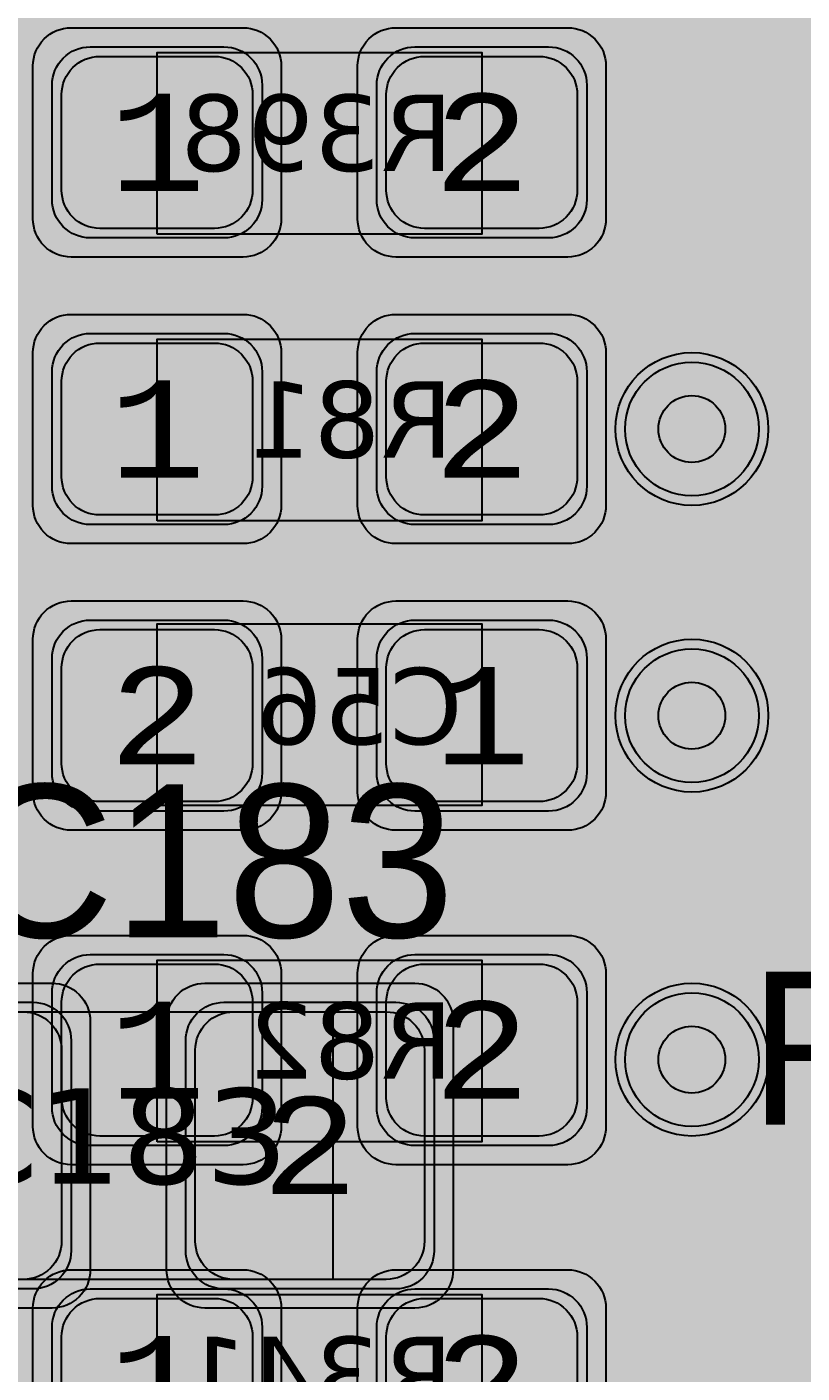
# Model space of a CAD drawing. Extents: x -28 to 199, y -61 to 255.
# Drawn here: x 157.22 to 161.28, y 141.56 to 148.6 of the extents above; entities that cross this region are included whole.
import ezdxf
from ezdxf.enums import TextEntityAlignment as Align

# ---------------------------------------------------------------- set-up
doc = ezdxf.new("R2010")
doc.units = 0
doc.header["$MEASUREMENT"] = 0
for name, color, linetype in [('ASSEMBLY_OUTLINES_BTM', 191, 'CONTINUOUS'), ('ASSEMBLY_OUTLINES_TOP', 102, 'CONTINUOUS'), ('ASSEMBLY_PART_NUMBERS_BTM', 191, 'CONTINUOUS'), ('ASSEMBLY_PART_NUMBERS_TOP', 102, 'CONTINUOUS'), ('ASSEMBLY_REF_DES_BTM', 191, 'CONTINUOUS'), ('ASSEMBLY_REF_DES_TOP', 102, 'CONTINUOUS'), ('DRILL_DRAWING', 21, 'CONTINUOUS'), ('GENERATED_SILKSCREEN_BTM', 255, 'CONTINUOUS'), ('GENERATED_SILKSCREEN_TOP', 140, 'CONTINUOUS'), ('PART_PADS_SMD_BTM', 10, 'CONTINUOUS'), ('PART_PADS_SMD_TOP', 150, 'CONTINUOUS'), ('PIN_NUMBERS_BTM', 8, 'CONTINUOUS'), ('PIN_NUMBERS_TOP', 8, 'CONTINUOUS'), ('PLACEMENT_OUTLINES_BTM', 222, 'CONTINUOUS'), ('PLACEMENT_OUTLINES_TOP', 130, 'CONTINUOUS'), ('PLANE_SHAPES_LAYER_2', 230, 'CONTINUOUS'), ('PLANE_SHAPES_LAYER_3', 81, 'CONTINUOUS'), ('SILKSCREEN_OUTLINES_BTM', 211, 'CONTINUOUS'), ('SILKSCREEN_OUTLINES_TOP', 150, 'CONTINUOUS'), ('SILKSCREEN_REF_DES_TOP', 150, 'CONTINUOUS'), ('SOLDERMASK_PADS_BTM', 12, 'CONTINUOUS'), ('SOLDERMASK_PADS_TOP', 180, 'CONTINUOUS'), ('SOLDERPASTE_PADS_BTM', 12, 'CONTINUOUS'), ('SOLDERPASTE_PADS_TOP', 180, 'CONTINUOUS'), ('TRACES_LAYER_BOTTOM', 10, 'CONTINUOUS'), ('TRACES_LAYER_TOP', 150, 'CONTINUOUS'), ('VIA_HOLES_LAYER_2', 30, 'CONTINUOUS'), ('VIA_HOLES_LAYER_3', 30, 'CONTINUOUS'), ('VIA_HOLES_LAYER_BOTTOM', 30, 'CONTINUOUS'), ('VIA_HOLES_LAYER_TOP', 30, 'CONTINUOUS'), ('VIA_PADS_LAYER_2', 230, 'CONTINUOUS'), ('VIA_PADS_LAYER_3', 81, 'CONTINUOUS'), ('VIA_PADS_LAYER_BOTTOM', 10, 'CONTINUOUS'), ('VIA_PADS_LAYER_TOP', 150, 'CONTINUOUS')]:
    doc.layers.add(name, color=color, linetype=linetype)
doc.styles.add('COURIER_NEW', font='COUR.TTF')
doc.styles.add('VERDANA', font='verdana.TTF')
doc.styles.add('VERIBEST_GERBER_0', font='txt')

msp = doc.modelspace()

# ---------------------------------------------------------------- hatches: boundary and pattern name
at = {"layer": 'PLANE_SHAPES_LAYER_2'}
h = msp.add_hatch(color=256, dxfattribs=at)
h.paths.add_polyline_path([(169.5, 129.25), (149.5, 129.25), (142.25, 122), (142.25, 90.5), (147.5, 90.5), (147.5, 80), (154, 80), (154, 69.25), (131.75, 69.25), (131.75, 73.25), (121.25, 73.25), (121.25, 81), (110.5, 81), (110.5, 125.75), (106.5, 125.75), (106.5, 128.75), (93.5, 128.75), (93.5, 120.25), (91.75, 120.25), (91.75, 121.5), (80, 121.5), (80, 118.25), (73.25, 118.25), (73.25, 124.5), (67.5, 124.5), (67.5, 128), (57.75, 128), (57.75, 120.25), (55.25, 120.25), (55.25, 121.5), (47.5, 121.5), (47.5, 119), (35, 119), (35, 134.75), (32.75, 134.75), (32.75, 159.75), (29.25, 159.75), (29.25, 175.25), (22.5, 175.25), (22.5, 195.25), (17.25, 195.25), (17.25, 198), (22.5, 198), (22.5, 216.5), (40.25, 216.5), (40.25, 235.5), (54.5, 235.5), (54.5, 254), (87.25, 254), (87.25, 236.25), (86.25, 236.25), (86.25, 228.75), (81, 228.75), (81, 218.75), (95.25, 218.75), (95.25, 194.5), (87, 194.5), (87, 172), (131.1, 172), (131.1, 208.75), (115.5, 208.75), (115.5, 213.75), (106.75, 213.75), (106.75, 218.75), (110.25, 222.25), (110.25, 226.25), (142.5, 226.25), (142.5, 221.5), (160.5, 221.5), (160.5, 240.75), (169.5, 240.75)])
h.paths.add_polyline_path([(35.5, 149.5), (41.75, 149.5), (41.75, 152), (39.25, 152), (39.25, 154), (37.75, 154), (37.75, 152), (35.5, 152)], flags=16)
h.paths.add_polyline_path([(37.5, 125.75), (37.5, 128.75), (42.75, 128.75), (42.75, 125.75)], flags=16)
h.paths.add_polyline_path([(52, 127.75), (52, 130.75), (54.25, 130.75), (54.25, 127.75)], flags=16)
h.paths.add_polyline_path([(50.75, 219.5), (50.75, 226.5), (71.75, 226.5), (71.75, 219.5)], flags=16)
h.paths.add_polyline_path([(66.5, 150.75), (66.5, 177.5), (72.25, 177.5), (72.25, 150.75)], flags=16)
h.paths.add_polyline_path([(47.25, 185.25), (73, 185.25), (73, 188.25), (70.25, 188.25), (70.25, 191), (47.25, 191)], flags=16)
h.paths.add_polyline_path([(84.5, 208), (84.5, 212.75), (85, 212.75), (85, 208)], flags=16)
h.paths.add_polyline_path([(61.5, 137.25), (87.75, 137.25), (87.75, 140.5), (84.75, 140.5), (84.75, 143), (61.5, 143)], flags=16)
h.paths.add_polyline_path([(88.75, 127), (88.75, 130), (91, 130), (91, 127)], flags=16)
h.paths.add_polyline_path([(85.5, 130.25), (85.5, 132.5), (91, 132.5), (91, 130.25)], flags=16)
h.paths.add_polyline_path([(108.75, 142.25), (135.75, 142.25), (135.75, 145.75), (132.25, 145.75), (132.25, 149), (108.75, 149)], flags=16)
h.paths.add_polyline_path([(114.25, 126.75), (140.75, 126.75), (140.75, 129.75), (137.25, 129.75), (137.25, 133), (114.25, 133)], flags=16)
h.paths.add_polyline_path([(155.25, 180.25), (166.25, 180.25), (166.25, 186.25), (152.25, 186.25), (152.25, 183), (155.25, 183)], flags=16)
at = {"layer": 'PLANE_SHAPES_LAYER_3'}
h = msp.add_hatch(color=256, dxfattribs=at)
h.paths.add_polyline_path([(169.5, 129.25), (149.5, 129.25), (142.25, 122), (142.25, 90.5), (147.5, 90.5), (147.5, 80), (154, 80), (154, 69.25), (131.75, 69.25), (131.75, 73.25), (121.25, 73.25), (121.25, 81), (110.5, 81), (110.5, 125.75), (106.5, 125.75), (106.5, 128.75), (93.5, 128.75), (93.5, 120.25), (91.75, 120.25), (91.75, 121.5), (80, 121.5), (80, 118.25), (73.25, 118.25), (73.25, 124.5), (67.5, 124.5), (67.5, 127.75), (58.25, 127.75), (58.25, 130.25), (88.75, 130.25), (88.75, 127), (91, 127), (91, 132.5), (55, 132.5), (55, 131.25), (52, 131.25), (52, 127.75), (55, 127.75), (55, 127.25), (57.75, 127.25), (57.75, 120.25), (55.25, 120.25), (55.25, 121.5), (47.5, 121.5), (47.5, 119), (35, 119), (35, 134.75), (32.75, 134.75), (32.75, 159.75), (29.25, 159.75), (29.25, 175.25), (22.5, 175.25), (22.5, 195.25), (17.25, 195.25), (17.25, 198), (22.5, 198), (22.5, 216.5), (40.25, 216.5), (40.25, 235.5), (54.5, 235.5), (54.5, 254), (87.25, 254), (87.25, 236.25), (86.25, 236.25), (86.25, 228.75), (81, 228.75), (81, 218.75), (95.25, 218.75), (95.25, 194.5), (87, 194.5), (87, 172), (131.1, 172), (131.1, 208.75), (115.5, 208.75), (115.5, 213.75), (106.75, 213.75), (106.75, 218.75), (110.25, 222.25), (110.25, 226.25), (142.5, 226.25), (142.5, 221.5), (160.5, 221.5), (160.5, 240.75), (169.5, 240.75)])
h.paths.add_polyline_path([(35.5, 149.5), (41.75, 149.5), (41.75, 152), (39.25, 152), (39.25, 154), (37.75, 154), (37.75, 152), (35.5, 152)], flags=16)
h.paths.add_polyline_path([(37.5, 125.75), (37.5, 128.75), (42.75, 128.75), (42.75, 125.75)], flags=16)
h.paths.add_polyline_path([(50.75, 219.5), (50.75, 226.5), (71.75, 226.5), (71.75, 219.5)], flags=16)
h.paths.add_polyline_path([(66.5, 150.75), (66.5, 177.5), (72.25, 177.5), (72.25, 150.75)], flags=16)
h.paths.add_polyline_path([(47.25, 185.25), (73, 185.25), (73, 188.25), (70.25, 188.25), (70.25, 191), (47.25, 191)], flags=16)
h.paths.add_polyline_path([(84.5, 208), (84.5, 212.75), (85, 212.75), (85, 208)], flags=16)
h.paths.add_polyline_path([(61.5, 137.25), (87.75, 137.25), (87.75, 140.5), (84.75, 140.5), (84.75, 143), (61.5, 143)], flags=16)
h.paths.add_polyline_path([(108.75, 142.25), (135.75, 142.25), (135.75, 145.75), (132.25, 145.75), (132.25, 149), (108.75, 149)], flags=16)
h.paths.add_polyline_path([(114.25, 126.75), (140.75, 126.75), (140.75, 129.75), (137.25, 129.75), (137.25, 133), (114.25, 133)], flags=16)
h.paths.add_polyline_path([(155.25, 180.25), (166.25, 180.25), (166.25, 186.25), (152.25, 186.25), (152.25, 183), (155.25, 183)], flags=16)
at = {"layer": 'VIA_HOLES_LAYER_2'}
h = msp.add_hatch(color=256, dxfattribs=at)
edge = h.paths.add_edge_path()
edge.add_arc((160.7, 146.5), 0.175, 0, 360)
h = msp.add_hatch(color=256, dxfattribs=at)
edge = h.paths.add_edge_path()
edge.add_arc((160.7, 145), 0.175, 0, 360)
h = msp.add_hatch(color=256, dxfattribs=at)
edge = h.paths.add_edge_path()
edge.add_arc((160.7, 143.2), 0.175, 0, 360)
at = {"layer": 'VIA_HOLES_LAYER_3'}
h = msp.add_hatch(color=256, dxfattribs=at)
edge = h.paths.add_edge_path()
edge.add_arc((160.7, 146.5), 0.175, 0, 360)
h = msp.add_hatch(color=256, dxfattribs=at)
edge = h.paths.add_edge_path()
edge.add_arc((160.7, 145), 0.175, 0, 360)
h = msp.add_hatch(color=256, dxfattribs=at)
edge = h.paths.add_edge_path()
edge.add_arc((160.7, 143.2), 0.175, 0, 360)
at = {"layer": 'VIA_HOLES_LAYER_BOTTOM'}
h = msp.add_hatch(color=256, dxfattribs=at)
edge = h.paths.add_edge_path()
edge.add_arc((160.7, 146.5), 0.175, 0, 360)
h = msp.add_hatch(color=256, dxfattribs=at)
edge = h.paths.add_edge_path()
edge.add_arc((160.7, 145), 0.175, 0, 360)
h = msp.add_hatch(color=256, dxfattribs=at)
edge = h.paths.add_edge_path()
edge.add_arc((160.7, 143.2), 0.175, 0, 360)
at = {"layer": 'VIA_HOLES_LAYER_TOP'}
h = msp.add_hatch(color=256, dxfattribs=at)
edge = h.paths.add_edge_path()
edge.add_arc((160.7, 146.5), 0.175, 0, 360)
h = msp.add_hatch(color=256, dxfattribs=at)
edge = h.paths.add_edge_path()
edge.add_arc((160.7, 145), 0.175, 0, 360)
h = msp.add_hatch(color=256, dxfattribs=at)
edge = h.paths.add_edge_path()
edge.add_arc((160.7, 143.2), 0.175, 0, 360)

# ---------------------------------------------------------------- linework, layer by layer
at = {"layer": 'ASSEMBLY_OUTLINES_BTM'}
for points in [[(157.9, 147.52), (157.9, 148.47), (159.6, 148.47), (159.6, 147.52)], [(157.9, 146.02), (157.9, 146.97), (159.6, 146.97), (159.6, 146.02)], [(157.9, 144.53), (157.9, 145.48), (159.6, 145.48), (159.6, 144.53)], [(157.9, 142.77), (157.9, 143.72), (159.6, 143.72), (159.6, 142.77)], [(157.9, 141.02), (157.9, 141.97), (159.6, 141.97), (159.6, 141.02)]]:
    msp.add_lwpolyline(points, close=True, dxfattribs=at)
at = {"layer": 'ASSEMBLY_OUTLINES_TOP'}
msp.add_lwpolyline([(156.67, 142.05), (156.67, 143.45), (158.82, 143.45), (158.82, 142.05)], close=True, dxfattribs=at)
at = {"layer": 'GENERATED_SILKSCREEN_BTM', "const_width": 0.15}
for points in [[(159.033844, 148.470005, 1.1642e-05), (159.033836, 148.469995), (158.466164, 148.469995, 1.1642e-05), (158.466156, 148.470005), (159.033844, 148.470005)], [(159.042098, 147.519995), (158.457902, 147.519995, 1.22306e-05), (158.457911, 147.520005), (159.042089, 147.520005, 1.22306e-05), (159.042098, 147.519995)], [(159.033844, 146.970005, 1.1642e-05), (159.033836, 146.969995), (158.466164, 146.969995, 1.1642e-05), (158.466156, 146.970005), (159.033844, 146.970005)], [(159.042098, 146.019995), (158.457902, 146.019995, 1.22306e-05), (158.457911, 146.020005), (159.042089, 146.020005, 1.22306e-05), (159.042098, 146.019995)], [(159.042098, 145.480005, 1.22306e-05), (159.042089, 145.479995), (158.457911, 145.479995, 1.22306e-05), (158.457902, 145.480005), (159.042098, 145.480005)], [(159.033844, 144.529995), (158.466156, 144.529995, 1.1642e-05), (158.466164, 144.530005), (159.033836, 144.530005, 1.1642e-05), (159.033844, 144.529995)], [(159.033844, 143.720005, 1.1642e-05), (159.033836, 143.719995), (158.466164, 143.719995, 1.1642e-05), (158.466156, 143.720005), (159.033844, 143.720005)], [(159.042098, 142.769995), (158.457902, 142.769995, 1.22306e-05), (158.457911, 142.770005), (159.042089, 142.770005, 1.22306e-05), (159.042098, 142.769995)], [(159.033844, 141.970005, 1.1642e-05), (159.033836, 141.969995), (158.466164, 141.969995, 1.1642e-05), (158.466156, 141.970005), (159.033844, 141.970005)]]:
    msp.add_lwpolyline(points, format="xyb", dxfattribs=at)
for points in [[(161.3508, 144.6232), (161.2164, 144.5136), (161.2132, 144.5096), (161.2116, 144.5032), (161.2124, 144.4984), (161.214, 144.4944), (161.2164, 144.4912), (161.2204, 144.488), (161.2244, 144.4856), (161.2284, 144.4848), (161.2324, 144.4848), (161.2356, 144.4872), (161.3668, 144.5936)], [(161.354, 144.624), (161.3508, 144.6232)], [(161.354, 144.2952), (161.3516, 144.2944), (161.2164, 144.1856), (161.2156, 144.1832), (161.214, 144.1824), (161.2132, 144.1816), (161.2132, 144.18), (161.2116, 144.1744), (161.2108, 144.172), (161.2108, 143.952), (161.2116, 143.948), (161.2132, 143.9448), (161.214, 143.9416), (161.2164, 143.9392), (161.3508, 143.8296), (161.3548, 143.828)], [(161.7492, 144.164), (161.7492, 143.96), (161.626, 143.8592), (161.3676, 143.8592), (161.2428, 143.96), (161.2428, 144.164), (161.3676, 144.2656), (161.626, 144.2656), (161.7492, 144.164)]]:
    msp.add_lwpolyline(points, dxfattribs=at)
at = {"layer": 'GENERATED_SILKSCREEN_TOP', "const_width": 0.15}
for points in [[(157.8776, 143.8592), (157.8712, 143.8576), (157.868, 143.8544), (157.8656, 143.8488), (157.8648, 143.8424), (157.8656, 143.8368), (157.868, 143.8312), (157.8712, 143.8272), (157.8776, 143.8264), (158.1896, 143.8264), (158.1952, 143.8272), (158.2, 143.8312), (158.2024, 143.8368), (158.2032, 143.8424), (158.2024, 143.8488), (158.2, 143.8544), (158.1952, 143.8576), (158.1896, 143.8592), (158.0488, 143.8592), (158.0488, 144.6104), (158.048, 144.616), (158.0456, 144.62), (158.0416, 144.6224), (158.036, 144.6232), (158.032, 144.624), (158.028, 144.624), (158.0248, 144.6224), (158.0216, 144.6192), (157.8656, 144.4), (157.8632, 144.3944), (157.8632, 144.3888), (157.8656, 144.384), (157.8696, 144.38), (157.8744, 144.3768), (157.88, 144.3752), (157.8832, 144.3752), (157.8856, 144.376), (157.8896, 144.3808), (158.0176, 144.56), (158.0176, 143.8592), (157.8776, 143.8592)], [(157.0144, 144.5136), (157.1496, 144.6232), (157.152, 144.624), (157.1544, 144.6248), (157.1552, 144.6256), (157.1584, 144.6264), (157.428, 144.6264), (157.432, 144.6256), (157.4336, 144.6248), (157.436, 144.624), (157.4384, 144.6232), (157.5736, 144.5136), (157.5768, 144.5096), (157.5784, 144.5032), (157.5776, 144.4984), (157.576, 144.4944), (157.5736, 144.4912), (157.5696, 144.488), (157.5656, 144.4856), (157.5616, 144.4848), (157.5576, 144.4848), (157.5544, 144.4872), (157.4224, 144.5936), (157.164, 144.5936), (157.0408, 144.4928)], [(159.0272, 144.3312), (159.0016, 144.2544), (159.0272, 144.1776), (159.0272, 144.1752), (159.028, 144.172), (159.028, 143.9248), (159.028, 143.9224), (159.0272, 143.92), (159.0264, 143.9168), (159.0232, 143.9136), (158.9432, 143.8312), (158.94, 143.828), (158.9352, 143.8272), (158.932, 143.8264), (158.6384, 143.8264), (158.636, 143.8264), (158.6336, 143.8272), (158.6304, 143.828), (158.6272, 143.8312), (158.5472, 143.9136), (158.544, 143.9168), (158.5424, 143.92), (158.5424, 143.9248), (158.5424, 144.172), (158.5424, 144.1752), (158.5424, 144.1768), (158.5432, 144.1776), (158.5688, 144.2544), (158.5432, 144.3312), (158.5424, 144.332), (158.5424, 144.3368), (158.5424, 144.5288), (158.5424, 144.532), (158.544, 144.536), (158.5472, 144.54), (158.6272, 144.6224), (158.6304, 144.6248), (158.6336, 144.6256), (158.636, 144.6264), (158.6384, 144.6264), (158.932, 144.6264), (158.9352, 144.6256), (158.94, 144.6248), (158.9432, 144.6224), (159.0232, 144.54), (159.0264, 144.5352), (159.0272, 144.532), (159.028, 144.5288), (159.028, 144.3368), (159.028, 144.3336), (159.0272, 144.332), (159.0272, 144.3312)], [(159.3808, 143.8296), (159.2456, 143.9392), (159.2416, 143.9432), (159.2408, 143.948), (159.2416, 143.9536), (159.2448, 143.9592), (159.2488, 143.9632), (159.2536, 143.9664), (159.2592, 143.9672), (159.2648, 143.9656), (159.3952, 143.8592), (159.6536, 143.8592), (159.7784, 143.96), (159.7784, 144.1088), (159.6552, 144.2104), (159.5224, 144.2104), (159.516, 144.212), (159.512, 144.2152), (159.5096, 144.2208), (159.5088, 144.2264), (159.5096, 144.232), (159.512, 144.2368), (159.516, 144.2408), (159.5224, 144.2424), (159.6552, 144.2424), (159.7784, 144.344), (159.7784, 144.4928), (159.6536, 144.5936), (159.3952, 144.5936), (159.2648, 144.4872), (159.2592, 144.4856), (159.2536, 144.4864), (159.2488, 144.4888), (159.2448, 144.4936), (159.2416, 144.4984), (159.2408, 144.504), (159.2416, 144.5096), (159.2456, 144.5136), (159.3808, 144.6232), (159.3832, 144.624), (159.3856, 144.6248), (159.3864, 144.6256), (159.3896, 144.6264), (159.6592, 144.6264), (159.6632, 144.6256), (159.6648, 144.6248), (159.6672, 144.624), (159.6696, 144.6232), (159.8048, 144.5136), (159.8072, 144.5096), (159.808, 144.5064), (159.8096, 144.504), (159.8104, 144.5008), (159.8104, 144.336), (159.8096, 144.3336), (159.808, 144.328), (159.8072, 144.324), (159.8048, 144.3224), (159.6872, 144.2264), (159.8048, 144.1304), (159.8056, 144.1288), (159.8072, 144.1272), (159.808, 144.1264), (159.808, 144.1248), (159.8096, 144.1192), (159.8104, 144.1168), (159.8104, 143.952), (159.8096, 143.948), (159.808, 143.9448), (159.8072, 143.9416), (159.8048, 143.9392), (159.6696, 143.8296), (159.6664, 143.828), (159.6656, 143.8272), (159.6632, 143.8272), (159.6624, 143.8264), (159.6616, 143.8264), (159.6592, 143.8264), (159.3896, 143.8264), (159.3864, 143.8272), (159.3832, 143.828), (159.3808, 143.8296)], [(158.5744, 144.52), (158.5744, 144.3384), (158.596, 144.2696), (158.9728, 144.2696), (158.996, 144.3384), (158.996, 144.52), (158.9248, 144.5936), (158.6464, 144.5936), (158.5744, 144.52)], [(158.5744, 144.1688), (158.5744, 143.932), (158.6464, 143.8592), (158.9248, 143.8592), (158.996, 143.932), (158.996, 144.1688), (158.9728, 144.2376), (158.596, 144.2376), (158.5744, 144.1688)], [(157.1496, 143.8296), (157.0152, 143.9392)], [(157.0408, 143.96), (157.164, 143.8592), (157.4224, 143.8592), (157.5544, 143.9656), (157.5576, 143.9672), (157.5616, 143.968), (157.5656, 143.9672), (157.5696, 143.9648), (157.5736, 143.9616), (157.576, 143.9576), (157.5776, 143.9528), (157.5784, 143.948), (157.5768, 143.9432), (157.5736, 143.9392), (157.4384, 143.8296), (157.4352, 143.828), (157.4344, 143.8272), (157.432, 143.8272), (157.4312, 143.8264), (157.4304, 143.8264), (157.428, 143.8264), (157.1584, 143.8264), (157.1552, 143.8272), (157.152, 143.828), (157.1496, 143.8296)], [(161.1404, 143.6136), (161.5228, 143.6136), (161.6476, 143.5128), (161.6476, 143.364), (161.5228, 143.2624), (161.1404, 143.2624), (161.1404, 143.6136)]]:
    msp.add_lwpolyline(points, dxfattribs=at)
for points in [[(161.527599, 143.646395), (161.124401, 143.646395), (161.117202, 143.644795), (161.112404, 143.640796), (161.108405, 143.635998), (161.106805, 143.630399), (161.106805, 143.323023, 2.02835e-05), (161.106795, 143.323056), (161.106795, 143.630401), (161.108395, 143.636001, -0.1845275533), (161.108397, 143.636004), (161.112396, 143.640803, -0.0710678116), (161.112397, 143.640804), (161.117196, 143.644803, -0.1845275525), (161.117199, 143.644805), (161.124399, 143.646405, -0.0990195136), (161.124401, 143.646405), (161.527599, 143.646405, -0.0990195136)], [(158.019515, 143.450005, 1.10969e-05), (158.019508, 143.449995), (157.480492, 143.449995, 1.10969e-05), (157.480485, 143.450005), (158.019515, 143.450005)], [(161.516396, 143.230395), (161.140405, 143.230395), (161.140405, 142.862399), (161.138805, 142.855999, -0.1622776602), (161.138804, 142.855996), (161.134804, 142.851996, -0.1622776602), (161.134801, 142.851995), (161.129202, 142.849595, -0.1454891681), (161.129199, 142.849595), (161.122801, 142.848795, -0.0954145731), (161.122799, 142.848795), (161.117199, 142.849595, -0.1845275516), (161.117196, 142.849597), (161.112401, 142.851995, -0.2617450022), (161.112396, 142.851996), (161.108396, 142.855996, -0.1622776602), (161.108395, 142.855999), (161.106795, 142.862399), (161.106795, 143.076944, 2.02835e-05), (161.106805, 143.076977), (161.106805, 142.862401), (161.108404, 142.856004), (161.112404, 142.852004, -0.0710678119), (161.112405, 142.852003), (161.1172, 142.849605, -0.049388989), (161.117201, 142.849605), (161.1228, 142.848805), (161.129198, 142.849605), (161.134796, 142.852004), (161.138796, 142.856004), (161.140395, 142.862401), (161.140395, 143.2304, -0.4142135624), (161.1404, 143.230405), (161.516399, 143.230405, -0.361543564)], [(158.019515, 142.049995), (157.480485, 142.049995, 1.10969e-05), (157.480492, 142.050005), (158.019508, 142.050005, 1.10969e-05), (158.019515, 142.049995)]]:
    msp.add_lwpolyline(points, format="xyb", dxfattribs=at)
at = {"layer": 'PART_PADS_SMD_BTM'}
for points in [[(157.35, 148.3, -0.4142135624), (157.55, 148.5), (158.25, 148.5, -0.4142135624), (158.45, 148.3), (158.45, 147.7, -0.4142135624), (158.25, 147.5), (157.55, 147.5, -0.4142135624), (157.35, 147.7)], [(159.05, 148.3, -0.4142135624), (159.25, 148.5), (159.95, 148.5, -0.4142135624), (160.15, 148.3), (160.15, 147.7, -0.4142135624), (159.95, 147.5), (159.25, 147.5, -0.4142135624), (159.05, 147.7)], [(157.35, 146.8, -0.4142135624), (157.55, 147), (158.25, 147, -0.4142135624), (158.45, 146.8), (158.45, 146.2, -0.4142135624), (158.25, 146), (157.55, 146, -0.4142135624), (157.35, 146.2)], [(159.05, 146.8, -0.4142135624), (159.25, 147), (159.95, 147, -0.4142135624), (160.15, 146.8), (160.15, 146.2, -0.4142135624), (159.95, 146), (159.25, 146, -0.4142135624), (159.05, 146.2)], [(158.45, 144.7, -0.4142135624), (158.25, 144.5), (157.55, 144.5, -0.4142135624), (157.35, 144.7), (157.35, 145.3, -0.4142135624), (157.55, 145.5), (158.25, 145.5, -0.4142135624), (158.45, 145.3)], [(160.15, 144.7, -0.4142135624), (159.95, 144.5), (159.25, 144.5, -0.4142135624), (159.05, 144.7), (159.05, 145.3, -0.4142135624), (159.25, 145.5), (159.95, 145.5, -0.4142135624), (160.15, 145.3)], [(157.35, 143.55, -0.4142135624), (157.55, 143.75), (158.25, 143.75, -0.4142135624), (158.45, 143.55), (158.45, 142.95, -0.4142135624), (158.25, 142.75), (157.55, 142.75, -0.4142135624), (157.35, 142.95)], [(159.05, 143.55, -0.4142135624), (159.25, 143.75), (159.95, 143.75, -0.4142135624), (160.15, 143.55), (160.15, 142.95, -0.4142135624), (159.95, 142.75), (159.25, 142.75, -0.4142135624), (159.05, 142.95)], [(157.35, 141.8, -0.4142135624), (157.55, 142), (158.25, 142, -0.4142135624), (158.45, 141.8), (158.45, 141.2, -0.4142135624), (158.25, 141), (157.55, 141, -0.4142135624), (157.35, 141.2)], [(159.05, 141.8, -0.4142135624), (159.25, 142), (159.95, 142, -0.4142135624), (160.15, 141.8), (160.15, 141.2, -0.4142135624), (159.95, 141), (159.25, 141, -0.4142135624), (159.05, 141.2)]]:
    msp.add_lwpolyline(points, format="xyb", close=True, dxfattribs=at)
at = {"layer": 'PART_PADS_SMD_TOP'}
for points in [[(156.35, 142, -0.4142135624), (156.15, 142.2), (156.15, 143.3, -0.4142135624), (156.35, 143.5), (157.25, 143.5, -0.4142135624), (157.45, 143.3), (157.45, 142.2, -0.4142135624), (157.25, 142)], [(158.25, 142, -0.4142135624), (158.05, 142.2), (158.05, 143.3, -0.4142135624), (158.25, 143.5), (159.15, 143.5, -0.4142135624), (159.35, 143.3), (159.35, 142.2, -0.4142135624), (159.15, 142)]]:
    msp.add_lwpolyline(points, format="xyb", close=True, dxfattribs=at)
at = {"layer": 'PLACEMENT_OUTLINES_BTM'}
for points in [[(157.9, 147.52), (157.9, 148.47), (159.6, 148.47), (159.6, 147.52)], [(157.9, 146.02), (157.9, 146.97), (159.6, 146.97), (159.6, 146.02)], [(157.9, 144.53), (157.9, 145.48), (159.6, 145.48), (159.6, 144.53)], [(157.9, 142.77), (157.9, 143.72), (159.6, 143.72), (159.6, 142.77)], [(157.9, 141.02), (157.9, 141.97), (159.6, 141.97), (159.6, 141.02)]]:
    msp.add_lwpolyline(points, close=True, dxfattribs=at)
at = {"layer": 'PLACEMENT_OUTLINES_TOP'}
msp.add_lwpolyline([(156.67, 142.05), (156.67, 143.45), (158.82, 143.45), (158.82, 142.05)], close=True, dxfattribs=at)
at = {"layer": 'SILKSCREEN_OUTLINES_BTM'}
for points in [[(157.9, 147.52), (157.9, 148.47), (159.6, 148.47), (159.6, 147.52)], [(157.9, 146.02), (157.9, 146.97), (159.6, 146.97), (159.6, 146.02)], [(157.9, 144.53), (157.9, 145.48), (159.6, 145.48), (159.6, 144.53)], [(157.9, 142.77), (157.9, 143.72), (159.6, 143.72), (159.6, 142.77)], [(157.9, 141.02), (157.9, 141.97), (159.6, 141.97), (159.6, 141.02)]]:
    msp.add_lwpolyline(points, close=True, dxfattribs=at)
at = {"layer": 'SILKSCREEN_OUTLINES_TOP'}
msp.add_lwpolyline([(156.67, 142.05), (156.67, 143.45), (158.82, 143.45), (158.82, 142.05)], close=True, dxfattribs=at)
at = {"layer": 'SOLDERMASK_PADS_BTM'}
for points in [[(157.25, 148.4, -0.4142135624), (157.45, 148.6), (158.35, 148.6, -0.4142135624), (158.55, 148.4), (158.55, 147.6, -0.4142135624), (158.35, 147.4), (157.45, 147.4, -0.4142135624), (157.25, 147.6)], [(158.95, 148.4, -0.4142135624), (159.15, 148.6), (160.05, 148.6, -0.4142135624), (160.25, 148.4), (160.25, 147.6, -0.4142135624), (160.05, 147.4), (159.15, 147.4, -0.4142135624), (158.95, 147.6)], [(157.25, 146.9, -0.4142135624), (157.45, 147.1), (158.35, 147.1, -0.4142135624), (158.55, 146.9), (158.55, 146.1, -0.4142135624), (158.35, 145.9), (157.45, 145.9, -0.4142135624), (157.25, 146.1)], [(158.95, 146.9, -0.4142135624), (159.15, 147.1), (160.05, 147.1, -0.4142135624), (160.25, 146.9), (160.25, 146.1, -0.4142135624), (160.05, 145.9), (159.15, 145.9, -0.4142135624), (158.95, 146.1)], [(158.55, 144.6, -0.4142135624), (158.35, 144.4), (157.45, 144.4, -0.4142135624), (157.25, 144.6), (157.25, 145.4, -0.4142135624), (157.45, 145.6), (158.35, 145.6, -0.4142135624), (158.55, 145.4)], [(160.25, 144.6, -0.4142135624), (160.05, 144.4), (159.15, 144.4, -0.4142135624), (158.95, 144.6), (158.95, 145.4, -0.4142135624), (159.15, 145.6), (160.05, 145.6, -0.4142135624), (160.25, 145.4)], [(157.25, 143.65, -0.4142135624), (157.45, 143.85), (158.35, 143.85, -0.4142135624), (158.55, 143.65), (158.55, 142.85, -0.4142135624), (158.35, 142.65), (157.45, 142.65, -0.4142135624), (157.25, 142.85)], [(158.95, 143.65, -0.4142135624), (159.15, 143.85), (160.05, 143.85, -0.4142135624), (160.25, 143.65), (160.25, 142.85, -0.4142135624), (160.05, 142.65), (159.15, 142.65, -0.4142135624), (158.95, 142.85)], [(157.25, 141.9, -0.4142135624), (157.45, 142.1), (158.35, 142.1, -0.4142135624), (158.55, 141.9), (158.55, 141.1, -0.4142135624), (158.35, 140.9), (157.45, 140.9, -0.4142135624), (157.25, 141.1)], [(158.95, 141.9, -0.4142135624), (159.15, 142.1), (160.05, 142.1, -0.4142135624), (160.25, 141.9), (160.25, 141.1, -0.4142135624), (160.05, 140.9), (159.15, 140.9, -0.4142135624), (158.95, 141.1)]]:
    msp.add_lwpolyline(points, format="xyb", close=True, dxfattribs=at)
at = {"layer": 'SOLDERMASK_PADS_TOP'}
for points in [[(156.25, 141.9, -0.4142135624), (156.05, 142.1), (156.05, 143.4, -0.4142135624), (156.25, 143.6), (157.35, 143.6, -0.4142135624), (157.55, 143.4), (157.55, 142.1, -0.4142135624), (157.35, 141.9)], [(158.15, 141.9, -0.4142135624), (157.95, 142.1), (157.95, 143.4, -0.4142135624), (158.15, 143.6), (159.25, 143.6, -0.4142135624), (159.45, 143.4), (159.45, 142.1, -0.4142135624), (159.25, 141.9)]]:
    msp.add_lwpolyline(points, format="xyb", close=True, dxfattribs=at)
at = {"layer": 'SOLDERPASTE_PADS_BTM'}
for points in [[(157.4, 148.25, -0.4142135624), (157.6, 148.45), (158.2, 148.45, -0.4142135624), (158.4, 148.25), (158.4, 147.75, -0.4142135624), (158.2, 147.55), (157.6, 147.55, -0.4142135624), (157.4, 147.75)], [(159.1, 148.25, -0.4142135624), (159.3, 148.45), (159.9, 148.45, -0.4142135624), (160.1, 148.25), (160.1, 147.75, -0.4142135624), (159.9, 147.55), (159.3, 147.55, -0.4142135624), (159.1, 147.75)], [(157.4, 146.75, -0.4142135624), (157.6, 146.95), (158.2, 146.95, -0.4142135624), (158.4, 146.75), (158.4, 146.25, -0.4142135624), (158.2, 146.05), (157.6, 146.05, -0.4142135624), (157.4, 146.25)], [(159.1, 146.75, -0.4142135624), (159.3, 146.95), (159.9, 146.95, -0.4142135624), (160.1, 146.75), (160.1, 146.25, -0.4142135624), (159.9, 146.05), (159.3, 146.05, -0.4142135624), (159.1, 146.25)], [(158.4, 144.75, -0.4142135624), (158.2, 144.55), (157.6, 144.55, -0.4142135624), (157.4, 144.75), (157.4, 145.25, -0.4142135624), (157.6, 145.45), (158.2, 145.45, -0.4142135624), (158.4, 145.25)], [(160.1, 144.75, -0.4142135624), (159.9, 144.55), (159.3, 144.55, -0.4142135624), (159.1, 144.75), (159.1, 145.25, -0.4142135624), (159.3, 145.45), (159.9, 145.45, -0.4142135624), (160.1, 145.25)], [(157.4, 143.5, -0.4142135624), (157.6, 143.7), (158.2, 143.7, -0.4142135624), (158.4, 143.5), (158.4, 143, -0.4142135624), (158.2, 142.8), (157.6, 142.8, -0.4142135624), (157.4, 143)], [(159.1, 143.5, -0.4142135624), (159.3, 143.7), (159.9, 143.7, -0.4142135624), (160.1, 143.5), (160.1, 143, -0.4142135624), (159.9, 142.8), (159.3, 142.8, -0.4142135624), (159.1, 143)], [(157.4, 141.75, -0.4142135624), (157.6, 141.95), (158.2, 141.95, -0.4142135624), (158.4, 141.75), (158.4, 141.25, -0.4142135624), (158.2, 141.05), (157.6, 141.05, -0.4142135624), (157.4, 141.25)], [(159.1, 141.75, -0.4142135624), (159.3, 141.95), (159.9, 141.95, -0.4142135624), (160.1, 141.75), (160.1, 141.25, -0.4142135624), (159.9, 141.05), (159.3, 141.05, -0.4142135624), (159.1, 141.25)]]:
    msp.add_lwpolyline(points, format="xyb", close=True, dxfattribs=at)
at = {"layer": 'SOLDERPASTE_PADS_TOP'}
for points in [[(156.4, 142.05, -0.4142135624), (156.2, 142.25), (156.2, 143.25, -0.4142135624), (156.4, 143.45), (157.2, 143.45, -0.4142135624), (157.4, 143.25), (157.4, 142.25, -0.4142135624), (157.2, 142.05)], [(158.3, 142.05, -0.4142135624), (158.1, 142.25), (158.1, 143.25, -0.4142135624), (158.3, 143.45), (159.1, 143.45, -0.4142135624), (159.3, 143.25), (159.3, 142.25, -0.4142135624), (159.1, 142.05)]]:
    msp.add_lwpolyline(points, format="xyb", close=True, dxfattribs=at)
at = {"layer": 'TRACES_LAYER_BOTTOM', "const_width": 0.35}
for points in [[(156.25, 153.9), (156.25, 153.85), (162.15, 147.95), (162.15, 139.5)], [(156.85, 150), (156.9, 150), (157.9, 149), (157.9, 148)], [(157.9, 148), (157.85, 148), (157.212709, 147.362709), (156.074709, 147.362709), (155.752, 147.04), (154.7, 147.04)], [(159.6, 140), (160.986365, 140), (161.526591, 140.540226), (161.526591, 146.966397), (160.492988, 148), (159.6, 148)], [(157.9, 146.5), (157.073, 146.5), (156.343, 145.77), (154.7, 145.77)], [(160.7, 146.5), (159.6, 146.5)], [(156.2, 144.5), (156.573, 144.5), (157.073, 145), (157.9, 145)], [(160.7, 145), (159.6, 145)], [(157.9, 143.25), (157.073, 143.25), (157.053, 143.23), (154.7, 143.23)], [(160.7, 143.2), (160.65, 143.25), (159.6, 143.25)], [(154.7, 141.96), (156.21312, 141.96), (156.67312, 141.5), (157.9, 141.5)], [(157.9, 141.5), (157.9, 140)], [(159.6, 141.5), (160.427, 141.5), (160.7, 141.227), (160.7, 141)]]:
    msp.add_lwpolyline(points, dxfattribs=at)
at = {"layer": 'TRACES_LAYER_TOP'}
for points, const_width in [([(160.7, 143.2), (160.25, 142.75)], 0.254), ([(160.25, 142.75), (158.7, 142.75)], 0.35), ([(160.396788, 142), (156.425, 138.028212), (156.425, 134.125), (154.75, 132.45), (154.75, 132.4)], 0.35), ([(162.15, 142), (160.396788, 142)], 0.254)]:
    msp.add_lwpolyline(points, dxfattribs=dict(at, const_width=const_width))
at = {"layer": 'VIA_HOLES_LAYER_2'}
for centre in [(160.7, 146.5), (160.7, 145), (160.7, 143.2)]:
    msp.add_circle(centre, 0.175, dxfattribs=at)
at = {"layer": 'VIA_HOLES_LAYER_3'}
for centre in [(160.7, 146.5), (160.7, 145), (160.7, 143.2)]:
    msp.add_circle(centre, 0.175, dxfattribs=at)
at = {"layer": 'VIA_HOLES_LAYER_BOTTOM'}
for centre in [(160.7, 146.5), (160.7, 145), (160.7, 143.2)]:
    msp.add_circle(centre, 0.175, dxfattribs=at)
at = {"layer": 'VIA_HOLES_LAYER_TOP'}
for centre in [(160.7, 146.5), (160.7, 145), (160.7, 143.2)]:
    msp.add_circle(centre, 0.175, dxfattribs=at)
at = {"layer": 'VIA_PADS_LAYER_2'}
for centre in [(160.7, 146.5), (160.7, 145), (160.7, 143.2)]:
    msp.add_circle(centre, 0.4, dxfattribs=at)
at = {"layer": 'VIA_PADS_LAYER_3'}
for centre in [(160.7, 146.5), (160.7, 145), (160.7, 143.2)]:
    msp.add_circle(centre, 0.4, dxfattribs=at)
at = {"layer": 'VIA_PADS_LAYER_BOTTOM'}
for centre in [(160.7, 146.5), (160.7, 145), (160.7, 143.2)]:
    msp.add_circle(centre, 0.35, dxfattribs=at)
at = {"layer": 'VIA_PADS_LAYER_TOP'}
for centre in [(160.7, 146.5), (160.7, 145), (160.7, 143.2)]:
    msp.add_circle(centre, 0.35, dxfattribs=at)

# ---------------------------------------------------------------- texts
at = {"layer": 'ASSEMBLY_PART_NUMBERS_BTM', "style": 'VERIBEST_GERBER_0', "text_generation_flag": 2}
for s, p in [('ERJ-3GEY0R00V', (156.46, 160)), ('MMZ1608A182B', (158.79, 154.75))]:
    msp.add_text(s, height=2.032, rotation=90, dxfattribs=at).set_placement(p, align=Align.TOP_LEFT)
for s, p in [('ERJ-3EKF2052V', (158.75, 150.54)), ('ERJ-3GEY0R00V', (158.75, 149.04)), ('ERJ-3EKF2700V', (165, 147.04)), ('ERJ-3GEY0R00V', (158.75, 145.79)), ('ERJ-3EKF6200V', (164.75, 144.96)), ('ERJ-3EKF1022V', (158.75, 144.04)), ('CL10B104KB8SFNC', (158.75, 142.46))]:
    msp.add_text(s, height=2.032, dxfattribs=at).set_placement(p, align=Align.TOP_LEFT)
at = {"layer": 'ASSEMBLY_PART_NUMBERS_TOP', "style": 'VERIBEST_GERBER_0'}
msp.add_text('ERJ-3EKF10R7V', height=2.032, rotation=270, dxfattribs=at).set_placement((157.79, 150.25), align=Align.TOP_LEFT)
for s, p in [('ERJ-3EKF1022V', (152.25, 147.21)), ('CL21B106KOQNNNE', (146.5, 145.29)), ('CL21B225KOFNNNE', (148.25, 145.21)), ('ERJ-3EKF3403V', (152.25, 145.04)), ('TLV3701QDBVRG4Q1', (152.25, 143.71))]:
    msp.add_text(s, height=2.032, dxfattribs=at).set_placement(p, align=Align.TOP_LEFT)
at = {"layer": 'ASSEMBLY_REF_DES_BTM', "style": 'VERDANA', "text_generation_flag": 2}
for s, p in [('R398', (159.45, 148.25)), ('R81', (159.45, 146.75)), ('C56', (159.5, 145.25)), ('R82', (159.45, 143.5)), ('R341', (159.45, 141.75))]:
    msp.add_text(s, height=0.4, dxfattribs=at).set_placement(p, align=Align.TOP_LEFT)
at = {"layer": 'ASSEMBLY_REF_DES_TOP', "style": 'VERDANA'}
msp.add_text('C183', height=0.5, dxfattribs=at).set_placement((156.8, 143.05), align=Align.TOP_LEFT)
at = {"layer": 'DRILL_DRAWING', "style": 'VERIBEST_GERBER_0'}
for p in [(160.7, 146.5), (160.7, 145), (160.7, 143.2), (160.7, 141)]:
    msp.add_text('A', height=2, dxfattribs=at).set_placement(p, align=Align.MIDDLE_CENTER)
at = {"layer": 'PIN_NUMBERS_BTM', "style": 'COURIER_NEW'}
for s, p in [('1', (157.9, 148)), ('2', (159.6, 148)), ('1', (157.9, 146.5)), ('2', (159.6, 146.5)), ('2', (157.9, 145)), ('1', (159.6, 145)), ('1', (157.9, 143.25)), ('2', (159.6, 143.25)), ('2', (158.7, 142.75)), ('1', (157.9, 141.5)), ('2', (159.6, 141.5))]:
    msp.add_text(s, height=0.508, dxfattribs=at).set_placement(p, align=Align.MIDDLE_CENTER)
at = {"layer": 'PIN_NUMBERS_TOP', "style": 'COURIER_NEW'}
for s, p in [('1', (157.9, 148)), ('2', (159.6, 148)), ('1', (157.9, 146.5)), ('2', (159.6, 146.5)), ('2', (157.9, 145)), ('1', (159.6, 145)), ('1', (157.9, 143.25)), ('2', (159.6, 143.25)), ('2', (158.7, 142.75)), ('1', (157.9, 141.5)), ('2', (159.6, 141.5))]:
    msp.add_text(s, height=0.508, dxfattribs=at).set_placement(p, align=Align.MIDDLE_CENTER)
at = {"layer": 'SILKSCREEN_REF_DES_TOP', "style": 'VERIBEST_GERBER_0'}
for s, p in [('C183', (156.9, 144.64)), ('R146', (161, 143.66))]:
    msp.add_text(s, height=0.8, dxfattribs=at).set_placement(p, align=Align.TOP_LEFT)

doc.saveas('drawing.dxf')
